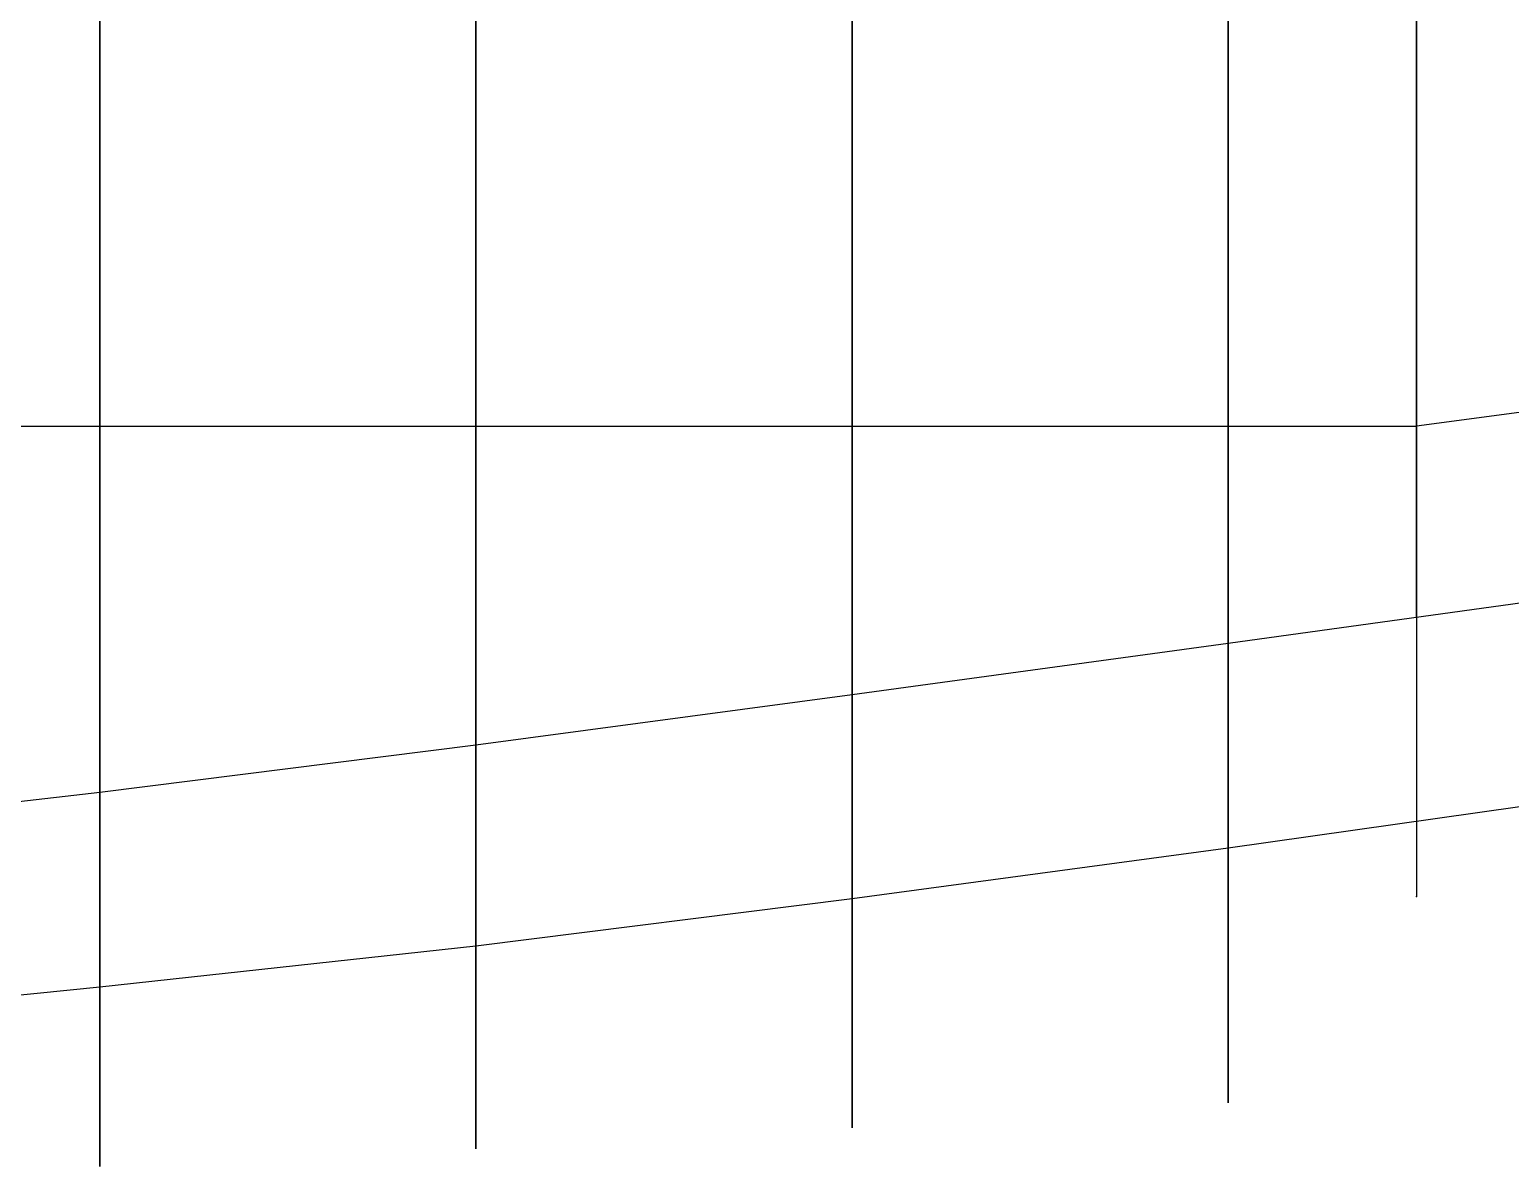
# Model space of a CAD drawing. Extents: x 0 to 100, y -6 to 6.
# Drawn here: x 67.63 to 75.5, y -5.44 to 0.61 of the extents above; entities that cross this region are included whole.
import ezdxf

# ---------------------------------------------------------------- set-up
doc = ezdxf.new("R2010")
doc.units = 0
for name, color, linetype in [('Compartiment', 3, 'CONTINUOUS'), ('Fysiek-dwarsvlak', 5, 'CONTINUOUS'), ('Fysiek-horizontaal-vlak', 5, 'CONTINUOUS'), ('Gereserveerd', 1, 'CONTINUOUS'), ('Lijnenmodel-van-de-romp', 2, 'CONTINUOUS'), ('Speciaal-punt', 8, 'CONTINUOUS'), ('Vlakkenmodel-van-de-romp', 2, 'CONTINUOUS')]:
    doc.layers.add(name, color=color, linetype=linetype)

msp = doc.modelspace()

# ---------------------------------------------------------------- linework, layer by layer
at = {"layer": 'Compartiment'}
for points in [[(68, 4.48138, 5), (68, -4.48138, 5), (68, -4.49133, 5.04165), (68, -4.50752, 5.1076), (68, -4.52326, 5.17001), (68, -4.54015, 5.23569), (68, -4.63512, 5.59794), (68, -4.64741, 5.64401), (68, -4.65782, 5.68222), (68, -4.6688, 5.72143), (68, -4.91027, 6.5658), (68, -4.94442, 6.68766), (68, -4.97729, 6.80604), (68, -5.00944, 6.92291), (68, -5.04144, 7.04023), (68, -5.43537, 8.49022), (68, 5.43537, 8.49022)], [(70, 4.26195, 5), (70, -4.26195, 5), (70, -4.27283, 5.04078), (70, -4.29262, 5.11389), (70, -4.31339, 5.1894), (70, -4.33462, 5.2656), (70, -4.35563, 5.34014), (70, -4.37576, 5.41071), (70, -4.3943, 5.47495), (70, -4.4108, 5.53128), (70, -4.42565, 5.58118), (70, -4.43946, 5.62685), (70, -4.45286, 5.67051), (70, -4.84682, 6.90555), (70, -5.34143, 8.53025), (70, 5.34143, 8.53025)], [(72, 4.01155, 5), (72, -4.01155, 5), (72, -4.02043, 5.0319), (72, -4.07946, 5.23904), (72, -4.09278, 5.28489), (72, -4.10626, 5.33077), (72, -4.12019, 5.37758), (72, -4.13457, 5.42525), (72, -4.14929, 5.47345), (72, -4.16427, 5.52189), (72, -4.17942, 5.57024), (72, -4.19468, 5.61826), (72, -4.21003, 5.66595), (72, -4.2255, 5.71341), (72, -4.2411, 5.76072), (72, -4.25685, 5.80796), (72, -4.27277, 5.8552), (72, -4.28884, 5.90245), (72, -4.30508, 5.94974), (72, -4.32149, 5.99706), (72, -4.33805, 6.04443), (72, -4.35476, 6.09183), (72, -4.37158, 6.13916), (72, -4.38845, 6.18628), (72, -4.43882, 6.32524), (72, -4.45565, 6.37102), (72, -4.4728, 6.41728), (72, -4.4905, 6.46454), (72, -4.50898, 6.51334), (72, -4.52828, 6.56379), (72, -4.54776, 6.61429), (72, -4.56663, 6.66281), (72, -4.58407, 6.70733), (72, -4.59927, 6.74584), (72, -4.61169, 6.77697), (72, -4.62186, 6.80206), (72, -4.63056, 6.8231), (72, -4.63857, 6.84211), (72, -4.6467, 6.86109), (72, -4.69639, 6.97557), (72, -4.7648, 7.18312), (72, -4.76538, 7.18502), (72, -4.75605, 7.15744), (72, -4.75697, 7.16029), (72, -5.16438, 8.37848), (72, -5.17051, 8.39726), (72, -5.17097, 8.39921), (72, -5.17139, 8.40118), (72, -5.17619, 8.41631), (72, -5.22953, 8.57969), (72, 5.22953, 8.57969)], [(74, 3.74078, 5), (74, -3.74078, 5), (74, -3.7525, 5.04175), (74, -3.77654, 5.12586), (74, -3.79734, 5.19755), (74, -3.81499, 5.25756), (74, -3.83021, 5.30851), (74, -3.8439, 5.35345), (74, -3.85695, 5.39547), (74, -3.87024, 5.43762), (74, -3.88449, 5.48233), (74, -3.89964, 5.52939), (74, -3.91544, 5.57794), (74, -3.93167, 5.62714), (74, -3.94808, 5.67613), (74, -3.96448, 5.72424), (74, -3.98091, 5.77156), (74, -3.99746, 5.81839), (74, -4.0142, 5.86499), (74, -4.03123, 5.91165), (74, -4.04861, 5.95856), (74, -4.06627, 6.0056), (74, -4.0841, 6.05252), (74, -4.10202, 6.09912), (74, -4.11993, 6.14515), (74, -4.1378, 6.19054), (74, -4.15583, 6.2357), (74, -4.17429, 6.28121), (74, -4.19346, 6.32761), (74, -4.21359, 6.37548), (74, -4.23477, 6.42494), (74, -4.25625, 6.47443), (74, -4.27713, 6.52197), (74, -4.29645, 6.56556), (74, -4.31331, 6.60322), (74, -4.32707, 6.63361), (74, -4.33831, 6.65808), (74, -4.34792, 6.67862), (74, -4.35678, 6.69723), (74, -4.38621, 6.75813), (74, -4.39736, 6.781), (74, -4.40883, 6.80434), (74, -4.42037, 6.82759), (74, -4.43181, 6.85034), (74, -4.44316, 6.87261), (74, -4.45451, 6.89454), (74, -4.46592, 6.91627), (74, -4.47748, 6.93793), (74, -4.48916, 6.95949), (74, -4.50052, 6.98023), (74, -4.51105, 6.99927), (74, -4.5376, 7.04688), (74, -4.58418, 7.18367), (74, -4.59905, 7.22662), (74, -4.61914, 7.28403), (74, -4.64614, 7.3605), (74, -4.95518, 8.22281), (74, -4.96431, 8.24863), (74, -4.97614, 8.28272), (74, -5.03787, 8.4599), (74, -5.05101, 8.49821), (74, -5.06291, 8.5332), (74, -5.09802, 8.63773), (74, 5.09802, 8.63773)], [(68, 3.44533, 1.75), (68, -3.44533, 1.75), (68, -3.45367, 1.76178), (68, -3.50292, 1.83416), (68, -3.55038, 1.90759), (68, -3.59371, 1.9794), (68, -3.63306, 2.04957), (68, -3.66915, 2.1187), (68, -3.70274, 2.18744), (68, -3.73456, 2.25641), (68, -3.76525, 2.32619), (68, -3.795, 2.3972), (68, -3.82389, 2.46982), (68, -3.852, 2.54441), (68, -3.87942, 2.62135), (68, -3.90614, 2.70054), (68, -3.93174, 2.78005), (68, -3.95573, 2.85749), (68, -3.9776, 2.93046), (68, -3.99685, 2.99656), (68, -4.01312, 3.05389), (68, -4.02662, 3.10262), (68, -4.03769, 3.1434), (68, -4.0467, 3.17689), (68, -4.054, 3.20375), (68, -4.06019, 3.22584), (68, -4.06684, 3.24982), (68, -4.0758, 3.28355), (68, -4.08889, 3.3349), (68, -4.10794, 3.41172), (68, -4.13419, 3.5194), (68, -4.28217, 4.1411), (68, -4.45121, 4.87188), (68, -4.4731, 4.96535), (68, -4.48138, 5), (68, 4.48138, 5)], [(70, 3.19362, 1.75), (70, -3.19362, 1.75), (70, -3.20793, 1.77039), (70, -3.2382, 1.81541), (70, -3.26732, 1.86061), (70, -3.29542, 1.9061), (70, -3.32263, 1.95196), (70, -3.34909, 1.9983), (70, -3.37491, 2.04519), (70, -3.40009, 2.09257), (70, -3.42457, 2.14036), (70, -3.44834, 2.18849), (70, -3.47134, 2.23687), (70, -3.49357, 2.28546), (70, -3.51507, 2.33432), (70, -3.53591, 2.38355), (70, -3.55616, 2.43326), (70, -3.57588, 2.48355), (70, -3.59512, 2.53441), (70, -3.61382, 2.58552), (70, -3.63192, 2.63644), (70, -3.64932, 2.68673), (70, -3.66597, 2.73597), (70, -3.68191, 2.78423), (70, -3.69775, 2.83362), (70, -3.71422, 2.88677), (70, -3.73204, 2.9463), (70, -3.75194, 3.01484), (70, -3.77455, 3.09463), (70, -3.79996, 3.18645), (70, -3.82818, 3.2907), (70, -3.8592, 3.40777), (70, -3.893, 3.53807), (70, -3.92936, 3.6809), (70, -4.21632, 4.82587), (70, -4.23508, 4.89815), (70, -4.25378, 4.96933), (70, -4.26195, 5), (70, 4.26195, 5)], [(72, 2.92668, 1.75), (72, -2.92668, 1.75), (72, -2.93236, 1.75836), (72, -2.96036, 1.80037), (72, -2.9889, 1.84421), (72, -3.0178, 1.88996), (72, -3.04687, 1.93768), (72, -3.07591, 1.98745), (72, -3.10462, 2.03902), (72, -3.13233, 2.09078), (72, -3.15825, 2.14083), (72, -3.1816, 2.18722), (72, -3.2016, 2.22806), (72, -3.21773, 2.26197), (72, -3.23056, 2.28984), (72, -3.24093, 2.31312), (72, -3.24968, 2.33327), (72, -3.25765, 2.35173), (72, -3.26562, 2.37002), (72, -3.27422, 2.38989), (72, -3.28401, 2.41317), (72, -3.29557, 2.44168), (72, -3.30947, 2.47724), (72, -3.32602, 2.52092), (72, -3.34451, 2.57088), (72, -3.36398, 2.62451), (72, -3.38346, 2.67921), (72, -3.40199, 2.73239), (72, -3.41888, 2.78231), (72, -3.43466, 2.83065), (72, -3.4501, 2.87993), (72, -3.46601, 2.9327), (72, -3.48318, 2.99148), (72, -3.50207, 3.05759), (72, -3.52175, 3.12747), (72, -3.58414, 3.35225), (72, -3.59455, 3.39089), (72, -3.60783, 3.4416), (72, -3.90621, 4.60586), (72, -3.94556, 4.75605), (72, -3.97653, 4.87221), (72, -4.00089, 4.96171), (72, -4.01155, 5), (72, 4.01155, 5)], [(74, 2.65352, 1.75), (74, -2.65352, 1.75), (74, -2.66106, 1.76119), (74, -2.68926, 1.80405), (74, -2.71799, 1.84873), (74, -2.74684, 1.89479), (74, -2.77542, 1.94179), (74, -2.8033, 1.98932), (74, -2.83018, 2.03702), (74, -2.85607, 2.08486), (74, -2.88105, 2.13289), (74, -2.90523, 2.18116), (74, -2.9287, 2.22973), (74, -2.95155, 2.27863), (74, -2.9738, 2.32791), (74, -2.99544, 2.37759), (74, -3.0165, 2.42771), (74, -3.03697, 2.4783), (74, -3.05685, 2.52933), (74, -3.07612, 2.58058), (74, -3.09474, 2.63179), (74, -3.11267, 2.68267), (74, -3.12987, 2.73295), (74, -3.14637, 2.78258), (74, -3.16243, 2.8323), (74, -3.17837, 2.88307), (74, -3.1945, 2.93588), (74, -3.21116, 2.99166), (74, -3.22866, 3.05151), (74, -3.24735, 3.11691), (74, -3.26759, 3.18946), (74, -3.28973, 3.27077), (74, -3.31412, 3.36245), (74, -3.34104, 3.46567), (74, -3.58788, 4.4305), (74, -3.62581, 4.57592), (74, -3.66182, 4.71192), (74, -3.69506, 4.83507), (74, -3.72532, 4.94492), (74, -3.74078, 5), (74, 3.74078, 5)], [(68, 0.64564, 0.13156), (68, 0.57499, 0.11229), (68, 0.50429, 0.09324), (68, 0.43399, 0.0745), (68, 0.15001, 0.00003), (68, 0, 0.00001), (68, -0.15001, 0.00003), (68, -0.43399, 0.0745), (68, -0.50429, 0.09324), (68, -0.57499, 0.11229), (68, -0.64564, 0.13156), (68, -0.71626, 0.15111), (68, -0.78687, 0.17098), (68, -0.85749, 0.19121), (68, -0.9281, 0.21183), (68, -0.99861, 0.23285), (68, -1.06884, 0.25425), (68, -1.13867, 0.27602), (68, -1.20793, 0.29815), (68, -1.2766, 0.32065), (68, -1.34505, 0.34371), (68, -1.41377, 0.36753), (68, -1.48326, 0.39231), (68, -1.55399, 0.41828), (68, -1.62635, 0.44563), (68, -1.70032, 0.47451), (68, -1.77573, 0.50509), (68, -1.85246, 0.53751), (68, -1.93037, 0.57192), (68, -2.009, 0.60825), (68, -2.08671, 0.64557), (68, -2.16155, 0.68271), (68, -2.23156, 0.7185), (68, -2.29479, 0.75178), (68, -2.34996, 0.78178), (68, -2.39855, 0.80921), (68, -2.4427, 0.83519), (68, -2.48456, 0.86081), (68, -2.52628, 0.8872), (68, -2.56952, 0.91519), (68, -2.61405, 0.94465), (68, -2.65915, 0.97517), (68, -2.70409, 1.00634), (68, -2.74816, 1.03777), (68, -2.79084, 1.06921), (68, -2.83246, 1.101), (68, -2.87354, 1.13365), (68, -2.91462, 1.16765), (68, -2.95623, 1.2035), (68, -2.99857, 1.24136), (68, -3.04052, 1.28007), (68, -3.08064, 1.31811), (68, -3.11747, 1.35396), (68, -3.14957, 1.38613), (68, -3.1759, 1.41344), (68, -3.19704, 1.43618), (68, -3.21399, 1.45497), (68, -3.22774, 1.47045), (68, -3.23929, 1.48324), (68, -3.24982, 1.49441), (68, -3.26138, 1.50681), (68, -3.27618, 1.52375), (68, -3.29645, 1.54851), (68, -3.32443, 1.58438), (68, -3.36149, 1.63355), (68, -3.40554, 1.6938), (68, -3.44533, 1.75), (68, 3.44533, 1.75)], [(70, 0.61124, 0.14455), (70, 0.55386, 0.12612), (70, 0.49666, 0.10795), (70, 0.14999, 0), (70, 0, -0.00001), (70, -0.14999, 0), (70, -0.49666, 0.10795), (70, -0.55386, 0.12612), (70, -0.61124, 0.14455), (70, -0.66905, 0.16337), (70, -0.72755, 0.18271), (70, -0.78678, 0.20261), (70, -0.84599, 0.22277), (70, -0.90423, 0.24283), (70, -0.96053, 0.2624), (70, -1.01393, 0.28111), (70, -1.06424, 0.29891), (70, -1.11422, 0.31696), (70, -1.1674, 0.33677), (70, -1.22729, 0.35984), (70, -1.29741, 0.38764), (70, -1.38015, 0.42129), (70, -1.47334, 0.46032), (70, -1.57366, 0.50385), (70, -1.6778, 0.55102), (70, -1.78246, 0.60097), (70, -1.88469, 0.6528), (70, -1.98309, 0.70552), (70, -2.0766, 0.75812), (70, -2.16418, 0.80959), (70, -2.24479, 0.8589), (70, -2.31791, 0.90547), (70, -2.38506, 0.95037), (70, -2.44832, 0.99511), (70, -2.50975, 1.04119), (70, -2.57139, 1.09012), (70, -2.63464, 1.1428), (70, -2.6981, 1.19782), (70, -2.75972, 1.25316), (70, -2.81743, 1.30681), (70, -2.86918, 1.35676), (70, -2.91355, 1.4016), (70, -2.95174, 1.44233), (70, -2.9856, 1.48057), (70, -3.01699, 1.51791), (70, -3.04775, 1.55597), (70, -3.07935, 1.596), (70, -3.11167, 1.63791), (70, -3.14421, 1.68124), (70, -3.17646, 1.72555), (70, -3.19362, 1.75), (70, 3.19362, 1.75)], [(72, 0.614, 0.17246), (72, 0.55638, 0.1503), (72, 0.49888, 0.12849), (72, 0.44129, 0.1069), (72, 0.38381, 0.08555), (72, 0.15, -0.00002), (72, 0, 0), (72, -0.15, -0.00002), (72, -0.38381, 0.08555), (72, -0.44129, 0.1069), (72, -0.49888, 0.12849), (72, -0.55638, 0.1503), (72, -0.614, 0.17246), (72, -0.67196, 0.19508), (72, -0.73049, 0.21831), (72, -0.78963, 0.24218), (72, -0.8487, 0.26638), (72, -0.90684, 0.29049), (72, -0.96321, 0.31413), (72, -1.01693, 0.33687), (72, -1.06783, 0.35865), (72, -1.11837, 0.38075), (72, -1.17169, 0.40476), (72, -1.23094, 0.43231), (72, -1.29925, 0.46499), (72, -1.37875, 0.50399), (72, -1.46743, 0.54874), (72, -1.56231, 0.59826), (72, -1.66036, 0.65157), (72, -1.75857, 0.70768), (72, -1.8543, 0.7656), (72, -1.94629, 0.82431), (72, -2.03365, 0.88275), (72, -2.11549, 0.93991), (72, -2.19092, 0.99475), (72, -2.25949, 1.04666), (72, -2.32255, 1.09676), (72, -2.38192, 1.1466), (72, -2.43937, 1.19771), (72, -2.49672, 1.25165), (72, -2.55517, 1.30936), (72, -2.61351, 1.36936), (72, -2.66997, 1.42958), (72, -2.72275, 1.48794), (72, -2.77004, 1.54236), (72, -2.81063, 1.59137), (72, -2.84556, 1.63592), (72, -2.87642, 1.67757), (72, -2.90482, 1.71786), (72, -2.92668, 1.75), (72, 2.92668, 1.75)], [(74, 0.62349, 0.20903), (74, 0.57552, 0.18669), (74, 0.52823, 0.165), (74, 0.48138, 0.14382), (74, 0.43467, 0.123), (74, 0.38787, 0.10237), (74, 0.34106, 0.08197), (74, 0.29587, 0.06242), (74, 0.15, -0.00001), (74, 0, -0.00006), (74, -0.15, -0.00001), (74, -0.29587, 0.06242), (74, -0.34106, 0.08197), (74, -0.38787, 0.10237), (74, -0.43467, 0.123), (74, -0.48138, 0.14382), (74, -0.52823, 0.165), (74, -0.57552, 0.18669), (74, -0.62349, 0.20903), (74, -0.67221, 0.23206), (74, -0.72088, 0.25535), (74, -0.76851, 0.27834), (74, -0.89589, 0.34051), (74, -0.93481, 0.35993), (74, -0.97709, 0.3816), (74, -1.02641, 0.40763), (74, -1.08648, 0.44011), (74, -1.15979, 0.48054), (74, -1.24396, 0.52801), (74, -1.3354, 0.58103), (74, -1.43053, 0.63809), (74, -1.52575, 0.69769), (74, -1.61799, 0.75843), (74, -1.7061, 0.81931), (74, -1.78948, 0.87944), (74, -1.86749, 0.93793), (74, -1.93951, 0.99389), (74, -2.00529, 1.04682), (74, -2.0661, 1.09785), (74, -2.12357, 1.14849), (74, -2.17937, 1.20027), (74, -2.23512, 1.2547), (74, -2.29192, 1.31272), (74, -2.34861, 1.37286), (74, -2.40348, 1.43306), (74, -2.4548, 1.49127), (74, -2.50087, 1.54543), (74, -2.54052, 1.59411), (74, -2.57478, 1.63836), (74, -2.60524, 1.67984), (74, -2.63347, 1.72023), (74, -2.65352, 1.75), (74, 2.65352, 1.75)], [(75, 0.65332, 0.24338), (75, 0.60466, 0.21819), (75, 0.55663, 0.19372), (75, 0.50908, 0.16988), (75, 0.46176, 0.14653), (75, 0.39102, 0.1132), (75, 0.34362, 0.09057), (75, 0.29784, 0.06893), (75, 0.2765, 0.05811), (75, 0.15002, -0.00002), (75, 0, -0.00006), (75, -0.15002, -0.00002), (75, -0.2765, 0.05811), (75, -0.29784, 0.06893), (75, -0.34362, 0.09057), (75, -0.39102, 0.1132), (75, -0.46176, 0.14653), (75, -0.50908, 0.16988), (75, -0.55663, 0.19372), (75, -0.60466, 0.21819), (75, -0.65332, 0.24338), (75, -0.70222, 0.26909), (75, -0.75054, 0.29482), (75, -0.77457, 0.30894), (75, -0.86138, 0.35374), (75, -0.88317, 0.36679), (75, -0.923, 0.38881), (75, -0.96431, 0.41207), (75, -1.01051, 0.4387), (75, -1.065, 0.4708), (75, -1.13057, 0.5102), (75, -1.20711, 0.55724), (75, -1.29195, 0.61084), (75, -1.3819, 0.66964), (75, -1.47381, 0.73229), (75, -1.56474, 0.79747), (75, -1.65283, 0.86398), (75, -1.73661, 0.93012), (75, -1.81469, 0.99411), (75, -1.88566, 1.05417), (75, -1.94831, 1.10868), (75, -2.00265, 1.15737), (75, -2.02194, 1.17675), (75, -2.067, 1.21926), (75, -2.08198, 1.23582), (75, -2.12517, 1.27925), (75, -2.16987, 1.32609), (75, -2.18764, 1.34707), (75, -2.23372, 1.39721), (75, -2.27865, 1.44736), (75, -2.29309, 1.46519), (75, -2.33209, 1.50999), (75, -2.34116, 1.52193), (75, -2.34839, 1.53181), (75, -2.38009, 1.56941), (75, -2.38561, 1.57723), (75, -2.4204, 1.62073), (75, -2.42748, 1.63083), (75, -2.43589, 1.64321), (75, -2.46586, 1.68294), (75, -2.4951, 1.72395), (75, -2.51278, 1.75), (75, 2.51278, 1.75)], [(75, 0.65332, 0.24338), (75, 0.60466, 0.21819), (75, 0.55663, 0.19372), (75, 0.50908, 0.16988), (75, 0.46176, 0.14653), (75, 0.39102, 0.1132), (75, 0.34362, 0.09057), (75, 0.29784, 0.06893), (75, 0.2765, 0.05811), (75, 0.15002, -0.00002), (75, 0, -0.00006), (75, -0.15002, -0.00002), (75, -0.2765, 0.05811), (75, -0.29784, 0.06893), (75, -0.34362, 0.09057), (75, -0.39102, 0.1132), (75, -0.46176, 0.14653), (75, -0.50908, 0.16988), (75, -0.55663, 0.19372), (75, -0.60466, 0.21819), (75, -0.65332, 0.24338), (75, -0.70222, 0.26909), (75, -0.75054, 0.29482), (75, -0.77457, 0.30894), (75, -0.86138, 0.35374), (75, -0.88317, 0.36679), (75, -0.923, 0.38881), (75, -0.96431, 0.41207), (75, -1.01051, 0.4387), (75, -1.065, 0.4708), (75, -1.13057, 0.5102), (75, -1.20711, 0.55724), (75, -1.29195, 0.61084), (75, -1.3819, 0.66964), (75, -1.47381, 0.73229), (75, -1.56474, 0.79747), (75, -1.65283, 0.86398), (75, -1.73661, 0.93012), (75, -1.81469, 0.99411), (75, -1.88566, 1.05417), (75, -1.94831, 1.10868), (75, -2.00265, 1.15737), (75, -2.02194, 1.17675), (75, -2.067, 1.21926), (75, -2.08198, 1.23582), (75, -2.12517, 1.27925), (75, -2.16987, 1.32609), (75, -2.18764, 1.34707), (75, -2.23372, 1.39721), (75, -2.27865, 1.44736), (75, -2.29309, 1.46519), (75, -2.33209, 1.50999), (75, -2.34116, 1.52193), (75, -2.34839, 1.53181), (75, -2.38009, 1.56941), (75, -2.38561, 1.57723), (75, -2.4204, 1.62073), (75, -2.42748, 1.63083), (75, -2.43589, 1.64321), (75, -2.46586, 1.68294), (75, -2.4951, 1.72395), (75, -2.51278, 1.75), (75, 2.51278, 1.75)]]:
    msp.add_polyline3d(points, dxfattribs=at)
at = {"layer": 'Fysiek-dwarsvlak'}
msp.add_polyline3d([(75, 0.63443, 0.2547), (75, 0.58584, 0.22735), (75, 0.53775, 0.20075), (75, 0.48993, 0.17476), (75, 0.44215, 0.14923), (75, 0.39418, 0.12402), (75, 0.34618, 0.09916), (75, 0.29981, 0.07544), (75, 0.25713, 0.05379), (75, 0.15004, -0.00002), (75, 0, -0.00006), (75, -0.15004, -0.00002), (75, -0.25713, 0.05379), (75, -0.29981, 0.07544), (75, -0.34618, 0.09916), (75, -0.39418, 0.12402), (75, -0.44215, 0.14923), (75, -0.48993, 0.17476), (75, -0.53775, 0.20075), (75, -0.58584, 0.22735), (75, -0.63443, 0.2547), (75, -0.68356, 0.28283), (75, -0.73257, 0.3113), (75, -0.78062, 0.33953), (75, -0.82686, 0.36697), (75, -0.87045, 0.39307), (75, -0.91119, 0.41769), (75, -0.95154, 0.44255), (75, -0.99461, 0.46977), (75, -1.04351, 0.5015), (75, -1.10135, 0.53987), (75, -1.17027, 0.58647), (75, -1.24849, 0.64065), (75, -1.33327, 0.70119), (75, -1.42186, 0.76688), (75, -1.5115, 0.83652), (75, -1.59955, 0.90864), (75, -1.68374, 0.9808), (75, -1.76188, 1.0503), (75, -1.8318, 1.11445), (75, -1.89133, 1.17055), (75, -1.9392, 1.21689), (75, -1.97779, 1.25566), (75, -2.01042, 1.29002), (75, -2.04038, 1.32316), (75, -2.07097, 1.35823), (75, -2.10462, 1.39748), (75, -2.14015, 1.43943), (75, -2.17553, 1.48169), (75, -2.20868, 1.52186), (75, -2.23758, 1.55752), (75, -2.26071, 1.58692), (75, -2.27885, 1.61081), (75, -2.2933, 1.63056), (75, -2.30539, 1.64755), (75, -2.31643, 1.66318), (75, -2.33993, 1.69603), (75, -2.35409, 1.71623), (75, -2.37091, 1.74098), (75, -2.37686, 1.75), (75, 2.37686, 1.75)], dxfattribs=at)
at = {"layer": 'Fysiek-horizontaal-vlak'}
for points in [[(50, -4.8562, 1.75), (52, -4.76975, 1.75), (54, -4.6626, 1.75), (56, -4.53849, 1.75), (58, -4.39674, 1.75), (60, -4.24103, 1.75), (62, -4.06989, 1.75), (64, -3.88158, 1.75), (66, -3.6753, 1.75), (68, -3.44533, 1.75), (70, -3.19362, 1.75), (72, -2.92668, 1.75), (74, -2.65352, 1.75), (76, -2.37686, 1.75)], [(60, -5.17519, 5), (62, -5.02838, 5), (64, -4.86413, 5), (66, -4.68245, 5), (68, -4.48138, 5), (70, -4.26195, 5), (72, -4.01155, 5), (74, -3.74078, 5), (76, -3.45724, 5)]]:
    msp.add_polyline3d(points, dxfattribs=at)
at = {"layer": 'Gereserveerd'}
for points in [[(75, 3, 5), (75, 3, 7), (75, -1.5, 7)], [(90, 0.5, 6), (75, -1.5, 7)], [(50, -2, 1.6), (50, -2, 6), (60, -2, 6), (60, -1.5, 7), (75, -1.5, 7)], [(75, -1.5, 7), (75, -4, 7), (75, -4, 9.5)]]:
    msp.add_polyline3d(points, dxfattribs=at)
at = {"layer": 'Lijnenmodel-van-de-romp'}
for points in [[(68, 5.43537, 8.49022), (68, 0, 8.49022)], [(70, 5.34143, 8.53025), (70, 0, 8.53025)], [(72, 5.22953, 8.57969), (72, 0, 8.57969)], [(74, 5.09802, 8.63773), (74, 0, 8.63773)], [(68, 0, 0.00001), (68, 0.15001, 0.00003), (68, 0.43399, 0.0745), (68, 0.50429, 0.09324), (68, 0.57499, 0.11229), (68, 0.64564, 0.13156)], [(70, 0, -0.00001), (70, 0.14999, 0), (70, 0.49666, 0.10795), (70, 0.55386, 0.12612), (70, 0.61124, 0.14455)], [(72, 0, 0), (72, 0.15, -0.00002), (72, 0.38381, 0.08555), (72, 0.44129, 0.1069), (72, 0.49888, 0.12849), (72, 0.55638, 0.1503), (72, 0.614, 0.17246)], [(74, 0, -0.00006), (74, 0.15, -0.00001), (74, 0.29587, 0.06242), (74, 0.34106, 0.08197), (74, 0.38787, 0.10237), (74, 0.43467, 0.123), (74, 0.48138, 0.14382), (74, 0.52823, 0.165), (74, 0.57552, 0.18669), (74, 0.62349, 0.20903)], [(68, 0, 0.00001), (68, -0.15001, 0.00003), (68, -0.43399, 0.0745), (68, -0.50429, 0.09324), (68, -0.57499, 0.11229), (68, -0.64564, 0.13156), (68, -0.71626, 0.15111), (68, -0.78687, 0.17098), (68, -0.85749, 0.19121), (68, -0.9281, 0.21183), (68, -0.99861, 0.23285), (68, -1.06884, 0.25425), (68, -1.13867, 0.27602), (68, -1.20793, 0.29815), (68, -1.2766, 0.32065), (68, -1.34505, 0.34371), (68, -1.41377, 0.36753), (68, -1.48326, 0.39231), (68, -1.55399, 0.41828), (68, -1.62635, 0.44563), (68, -1.70032, 0.47451), (68, -1.77573, 0.50509), (68, -1.85246, 0.53751), (68, -1.93037, 0.57192), (68, -2.009, 0.60825), (68, -2.08671, 0.64557), (68, -2.16155, 0.68271), (68, -2.23156, 0.7185), (68, -2.29479, 0.75178), (68, -2.34996, 0.78178), (68, -2.39855, 0.80921), (68, -2.4427, 0.83519), (68, -2.48456, 0.86081), (68, -2.52628, 0.8872), (68, -2.56952, 0.91519), (68, -2.61405, 0.94465), (68, -2.65915, 0.97517), (68, -2.70409, 1.00634), (68, -2.74816, 1.03777), (68, -2.79084, 1.06921), (68, -2.83246, 1.101), (68, -2.87354, 1.13365), (68, -2.91462, 1.16765), (68, -2.95623, 1.2035), (68, -2.99857, 1.24136), (68, -3.04052, 1.28007), (68, -3.08064, 1.31811), (68, -3.11747, 1.35396), (68, -3.14957, 1.38613), (68, -3.1759, 1.41344), (68, -3.19704, 1.43618), (68, -3.21399, 1.45497), (68, -3.22774, 1.47045), (68, -3.23929, 1.48324), (68, -3.24982, 1.49441), (68, -3.26138, 1.50681), (68, -3.27618, 1.52375), (68, -3.29645, 1.54851), (68, -3.32443, 1.58438), (68, -3.36149, 1.63355), (68, -3.40554, 1.6938), (68, -3.45367, 1.76178), (68, -3.50292, 1.83416), (68, -3.55038, 1.90759), (68, -3.59371, 1.9794), (68, -3.63306, 2.04957), (68, -3.66915, 2.1187), (68, -3.70274, 2.18744), (68, -3.73456, 2.25641), (68, -3.76525, 2.32619), (68, -3.795, 2.3972), (68, -3.82389, 2.46982), (68, -3.852, 2.54441), (68, -3.87942, 2.62135), (68, -3.90614, 2.70054), (68, -3.93174, 2.78005), (68, -3.95573, 2.85749), (68, -3.9776, 2.93046), (68, -3.99685, 2.99656), (68, -4.01312, 3.05389), (68, -4.02662, 3.10262), (68, -4.03769, 3.1434), (68, -4.0467, 3.17689), (68, -4.054, 3.20375), (68, -4.06019, 3.22584), (68, -4.06684, 3.24982), (68, -4.0758, 3.28355), (68, -4.08889, 3.3349), (68, -4.10794, 3.41172), (68, -4.13419, 3.5194), (68, -4.28217, 4.1411), (68, -4.45121, 4.87188), (68, -4.4731, 4.96535), (68, -4.49133, 5.04165), (68, -4.50752, 5.1076), (68, -4.52326, 5.17001), (68, -4.54015, 5.23569), (68, -4.63512, 5.59794), (68, -4.64741, 5.64401), (68, -4.65782, 5.68222), (68, -4.6688, 5.72143), (68, -4.91027, 6.5658), (68, -4.94442, 6.68766), (68, -4.97729, 6.80604), (68, -5.00944, 6.92291), (68, -5.04144, 7.04023), (68, -5.43537, 8.49022), (68, 0, 8.49022)], [(70, 0, -0.00001), (70, -0.14999, 0), (70, -0.49666, 0.10795), (70, -0.55386, 0.12612), (70, -0.61124, 0.14455), (70, -0.66905, 0.16337), (70, -0.72755, 0.18271), (70, -0.78678, 0.20261), (70, -0.84599, 0.22277), (70, -0.90423, 0.24283), (70, -0.96053, 0.2624), (70, -1.01393, 0.28111), (70, -1.06424, 0.29891), (70, -1.11422, 0.31696), (70, -1.1674, 0.33677), (70, -1.22729, 0.35984), (70, -1.29741, 0.38764), (70, -1.38015, 0.42129), (70, -1.47334, 0.46032), (70, -1.57366, 0.50385), (70, -1.6778, 0.55102), (70, -1.78246, 0.60097), (70, -1.88469, 0.6528), (70, -1.98309, 0.70552), (70, -2.0766, 0.75812), (70, -2.16418, 0.80959), (70, -2.24479, 0.8589), (70, -2.31791, 0.90547), (70, -2.38506, 0.95037), (70, -2.44832, 0.99511), (70, -2.50975, 1.04119), (70, -2.57139, 1.09012), (70, -2.63464, 1.1428), (70, -2.6981, 1.19782), (70, -2.75972, 1.25316), (70, -2.81743, 1.30681), (70, -2.86918, 1.35676), (70, -2.91355, 1.4016), (70, -2.95174, 1.44233), (70, -2.9856, 1.48057), (70, -3.01699, 1.51791), (70, -3.04775, 1.55597), (70, -3.07935, 1.596), (70, -3.11167, 1.63791), (70, -3.14421, 1.68124), (70, -3.17646, 1.72555), (70, -3.20793, 1.77039), (70, -3.2382, 1.81541), (70, -3.26732, 1.86061), (70, -3.29542, 1.9061), (70, -3.32263, 1.95196), (70, -3.34909, 1.9983), (70, -3.37491, 2.04519), (70, -3.40009, 2.09257), (70, -3.42457, 2.14036), (70, -3.44834, 2.18849), (70, -3.47134, 2.23687), (70, -3.49357, 2.28546), (70, -3.51507, 2.33432), (70, -3.53591, 2.38355), (70, -3.55616, 2.43326), (70, -3.57588, 2.48355), (70, -3.59512, 2.53441), (70, -3.61382, 2.58552), (70, -3.63192, 2.63644), (70, -3.64932, 2.68673), (70, -3.66597, 2.73597), (70, -3.68191, 2.78423), (70, -3.69775, 2.83362), (70, -3.71422, 2.88677), (70, -3.73204, 2.9463), (70, -3.75194, 3.01484), (70, -3.77455, 3.09463), (70, -3.79996, 3.18645), (70, -3.82818, 3.2907), (70, -3.8592, 3.40777), (70, -3.893, 3.53807), (70, -3.92936, 3.6809), (70, -4.21632, 4.82587), (70, -4.23508, 4.89815), (70, -4.25378, 4.96933), (70, -4.27283, 5.04078), (70, -4.29262, 5.11389), (70, -4.31339, 5.1894), (70, -4.33462, 5.2656), (70, -4.35563, 5.34014), (70, -4.37576, 5.41071), (70, -4.3943, 5.47495), (70, -4.4108, 5.53128), (70, -4.42565, 5.58118), (70, -4.43946, 5.62685), (70, -4.45286, 5.67051), (70, -4.84682, 6.90555), (70, -5.34143, 8.53025), (70, 0, 8.53025)], [(72, 0, 0), (72, -0.15, -0.00002), (72, -0.38381, 0.08555), (72, -0.44129, 0.1069), (72, -0.49888, 0.12849), (72, -0.55638, 0.1503), (72, -0.614, 0.17246), (72, -0.67196, 0.19508), (72, -0.73049, 0.21831), (72, -0.78963, 0.24218), (72, -0.8487, 0.26638), (72, -0.90684, 0.29049), (72, -0.96321, 0.31413), (72, -1.01693, 0.33687), (72, -1.06783, 0.35865), (72, -1.11837, 0.38075), (72, -1.17169, 0.40476), (72, -1.23094, 0.43231), (72, -1.29925, 0.46499), (72, -1.37875, 0.50399), (72, -1.46743, 0.54874), (72, -1.56231, 0.59826), (72, -1.66036, 0.65157), (72, -1.75857, 0.70768), (72, -1.8543, 0.7656), (72, -1.94629, 0.82431), (72, -2.03365, 0.88275), (72, -2.11549, 0.93991), (72, -2.19092, 0.99475), (72, -2.25949, 1.04666), (72, -2.32255, 1.09676), (72, -2.38192, 1.1466), (72, -2.43937, 1.19771), (72, -2.49672, 1.25165), (72, -2.55517, 1.30936), (72, -2.61351, 1.36936), (72, -2.66997, 1.42958), (72, -2.72275, 1.48794), (72, -2.77004, 1.54236), (72, -2.81063, 1.59137), (72, -2.84556, 1.63592), (72, -2.87642, 1.67757), (72, -2.90482, 1.71786), (72, -2.93236, 1.75836), (72, -2.96036, 1.80037), (72, -2.9889, 1.84421), (72, -3.0178, 1.88996), (72, -3.04687, 1.93768), (72, -3.07591, 1.98745), (72, -3.10462, 2.03902), (72, -3.13233, 2.09078), (72, -3.15825, 2.14083), (72, -3.1816, 2.18722), (72, -3.2016, 2.22806), (72, -3.21773, 2.26197), (72, -3.23056, 2.28984), (72, -3.24093, 2.31312), (72, -3.24968, 2.33327), (72, -3.25765, 2.35173), (72, -3.26562, 2.37002), (72, -3.27422, 2.38989), (72, -3.28401, 2.41317), (72, -3.29557, 2.44168), (72, -3.30947, 2.47724), (72, -3.32602, 2.52092), (72, -3.34451, 2.57088), (72, -3.36398, 2.62451), (72, -3.38346, 2.67921), (72, -3.40199, 2.73239), (72, -3.41888, 2.78231), (72, -3.43466, 2.83065), (72, -3.4501, 2.87993), (72, -3.46601, 2.9327), (72, -3.48318, 2.99148), (72, -3.50207, 3.05759), (72, -3.52175, 3.12747), (72, -3.58414, 3.35225), (72, -3.59455, 3.39089), (72, -3.60783, 3.4416), (72, -3.90621, 4.60586), (72, -3.94556, 4.75605), (72, -3.97653, 4.87221), (72, -4.00089, 4.96171), (72, -4.02043, 5.0319), (72, -4.07946, 5.23904), (72, -4.09278, 5.28489), (72, -4.10626, 5.33077), (72, -4.12019, 5.37758), (72, -4.13457, 5.42525), (72, -4.14929, 5.47345), (72, -4.16427, 5.52189), (72, -4.17942, 5.57024), (72, -4.19468, 5.61826), (72, -4.21003, 5.66595), (72, -4.2255, 5.71341), (72, -4.2411, 5.76072), (72, -4.25685, 5.80796), (72, -4.27277, 5.8552), (72, -4.28884, 5.90245), (72, -4.30508, 5.94974), (72, -4.32149, 5.99706), (72, -4.33805, 6.04443), (72, -4.35476, 6.09183), (72, -4.37158, 6.13916), (72, -4.38845, 6.18628), (72, -4.43882, 6.32524), (72, -4.45565, 6.37102), (72, -4.4728, 6.41728), (72, -4.4905, 6.46454), (72, -4.50898, 6.51334), (72, -4.52828, 6.56379), (72, -4.54776, 6.61429), (72, -4.56663, 6.66281), (72, -4.58407, 6.70733), (72, -4.59927, 6.74584), (72, -4.61169, 6.77697), (72, -4.62186, 6.80206), (72, -4.63056, 6.8231), (72, -4.63857, 6.84211), (72, -4.6467, 6.86109), (72, -4.69639, 6.97557), (72, -4.7648, 7.18312), (72, -4.76538, 7.18502), (72, -4.75605, 7.15744), (72, -4.75697, 7.16029), (72, -5.16438, 8.37848), (72, -5.17051, 8.39726), (72, -5.17097, 8.39921), (72, -5.17139, 8.40118), (72, -5.17619, 8.41631), (72, -5.22953, 8.57969), (72, 0, 8.57969)], [(74, 0, -0.00006), (74, -0.15, -0.00001), (74, -0.29587, 0.06242), (74, -0.34106, 0.08197), (74, -0.38787, 0.10237), (74, -0.43467, 0.123), (74, -0.48138, 0.14382), (74, -0.52823, 0.165), (74, -0.57552, 0.18669), (74, -0.62349, 0.20903), (74, -0.67221, 0.23206), (74, -0.72088, 0.25535), (74, -0.76851, 0.27834), (74, -0.89589, 0.34051), (74, -0.93481, 0.35993), (74, -0.97709, 0.3816), (74, -1.02641, 0.40763), (74, -1.08648, 0.44011), (74, -1.15979, 0.48054), (74, -1.24396, 0.52801), (74, -1.3354, 0.58103), (74, -1.43053, 0.63809), (74, -1.52575, 0.69769), (74, -1.61799, 0.75843), (74, -1.7061, 0.81931), (74, -1.78948, 0.87944), (74, -1.86749, 0.93793), (74, -1.93951, 0.99389), (74, -2.00529, 1.04682), (74, -2.0661, 1.09785), (74, -2.12357, 1.14849), (74, -2.17937, 1.20027), (74, -2.23512, 1.2547), (74, -2.29192, 1.31272), (74, -2.34861, 1.37286), (74, -2.40348, 1.43306), (74, -2.4548, 1.49127), (74, -2.50087, 1.54543), (74, -2.54052, 1.59411), (74, -2.57478, 1.63836), (74, -2.60524, 1.67984), (74, -2.63347, 1.72023), (74, -2.66106, 1.76119), (74, -2.68926, 1.80405), (74, -2.71799, 1.84873), (74, -2.74684, 1.89479), (74, -2.77542, 1.94179), (74, -2.8033, 1.98932), (74, -2.83018, 2.03702), (74, -2.85607, 2.08486), (74, -2.88105, 2.13289), (74, -2.90523, 2.18116), (74, -2.9287, 2.22973), (74, -2.95155, 2.27863), (74, -2.9738, 2.32791), (74, -2.99544, 2.37759), (74, -3.0165, 2.42771), (74, -3.03697, 2.4783), (74, -3.05685, 2.52933), (74, -3.07612, 2.58058), (74, -3.09474, 2.63179), (74, -3.11267, 2.68267), (74, -3.12987, 2.73295), (74, -3.14637, 2.78258), (74, -3.16243, 2.8323), (74, -3.17837, 2.88307), (74, -3.1945, 2.93588), (74, -3.21116, 2.99166), (74, -3.22866, 3.05151), (74, -3.24735, 3.11691), (74, -3.26759, 3.18946), (74, -3.28973, 3.27077), (74, -3.31412, 3.36245), (74, -3.34104, 3.46567), (74, -3.58788, 4.4305), (74, -3.62581, 4.57592), (74, -3.66182, 4.71192), (74, -3.69506, 4.83507), (74, -3.72532, 4.94492), (74, -3.7525, 5.04175), (74, -3.77654, 5.12586), (74, -3.79734, 5.19755), (74, -3.81499, 5.25756), (74, -3.83021, 5.30851), (74, -3.8439, 5.35345), (74, -3.85695, 5.39547), (74, -3.87024, 5.43762), (74, -3.88449, 5.48233), (74, -3.89964, 5.52939), (74, -3.91544, 5.57794), (74, -3.93167, 5.62714), (74, -3.94808, 5.67613), (74, -3.96448, 5.72424), (74, -3.98091, 5.77156), (74, -3.99746, 5.81839), (74, -4.0142, 5.86499), (74, -4.03123, 5.91165), (74, -4.04861, 5.95856), (74, -4.06627, 6.0056), (74, -4.0841, 6.05252), (74, -4.10202, 6.09912), (74, -4.11993, 6.14515), (74, -4.1378, 6.19054), (74, -4.15583, 6.2357), (74, -4.17429, 6.28121), (74, -4.19346, 6.32761), (74, -4.21359, 6.37548), (74, -4.23477, 6.42494), (74, -4.25625, 6.47443), (74, -4.27713, 6.52197), (74, -4.29645, 6.56556), (74, -4.31331, 6.60322), (74, -4.32707, 6.63361), (74, -4.33831, 6.65808), (74, -4.34792, 6.67862), (74, -4.35678, 6.69723), (74, -4.38621, 6.75813), (74, -4.39736, 6.781), (74, -4.40883, 6.80434), (74, -4.42037, 6.82759), (74, -4.43181, 6.85034), (74, -4.44316, 6.87261), (74, -4.45451, 6.89454), (74, -4.46592, 6.91627), (74, -4.47748, 6.93793), (74, -4.48916, 6.95949), (74, -4.50052, 6.98023), (74, -4.51105, 6.99927), (74, -4.5376, 7.04688), (74, -4.58418, 7.18367), (74, -4.59905, 7.22662), (74, -4.61914, 7.28403), (74, -4.64614, 7.3605), (74, -4.95518, 8.22281), (74, -4.96431, 8.24863), (74, -4.97614, 8.28272), (74, -5.03787, 8.4599), (74, -5.05101, 8.49821), (74, -5.06291, 8.5332), (74, -5.09802, 8.63773), (74, 0, 8.63773)]]:
    msp.add_polyline3d(points, dxfattribs=at)
at = {"layer": 'Speciaal-punt'}
msp.add_point((75, -4, 9.5), dxfattribs=at)
msp.add_point((75, -4, 9.5), dxfattribs=at)
msp.add_point((75, -4, 9.5), dxfattribs=at)
at = {"layer": 'Vlakkenmodel-van-de-romp'}
for points in [[(68, 5.43537, 8.49022), (68, 0, 8.49022)], [(70, 5.34143, 8.53025), (70, 0, 8.53025)], [(72, 5.22953, 8.57969), (72, 0, 8.57969)], [(74, 5.09802, 8.63773), (74, 0, 8.63773)], [(68, 0, 0.00001), (68, 0.15001, 0.00003), (68, 0.43399, 0.0745), (68, 0.50429, 0.09324), (68, 0.57499, 0.11229), (68, 0.64564, 0.13156)], [(70, 0, -0.00001), (70, 0.14999, 0), (70, 0.49666, 0.10795), (70, 0.55386, 0.12612), (70, 0.61124, 0.14455)], [(72, 0, 0), (72, 0.15, -0.00002), (72, 0.38381, 0.08555), (72, 0.44129, 0.1069), (72, 0.49888, 0.12849), (72, 0.55638, 0.1503), (72, 0.614, 0.17246)], [(74, 0, -0.00006), (74, 0.15, -0.00001), (74, 0.29587, 0.06242), (74, 0.34106, 0.08197), (74, 0.38787, 0.10237), (74, 0.43467, 0.123), (74, 0.48138, 0.14382), (74, 0.52823, 0.165), (74, 0.57552, 0.18669), (74, 0.62349, 0.20903)], [(68, 0, 0.00001), (68, -0.15001, 0.00003), (68, -0.43399, 0.0745), (68, -0.50429, 0.09324), (68, -0.57499, 0.11229), (68, -0.64564, 0.13156), (68, -0.71626, 0.15111), (68, -0.78687, 0.17098), (68, -0.85749, 0.19121), (68, -0.9281, 0.21183), (68, -0.99861, 0.23285), (68, -1.06884, 0.25425), (68, -1.13867, 0.27602), (68, -1.20793, 0.29815), (68, -1.2766, 0.32065), (68, -1.34505, 0.34371), (68, -1.41377, 0.36753), (68, -1.48326, 0.39231), (68, -1.55399, 0.41828), (68, -1.62635, 0.44563), (68, -1.70032, 0.47451), (68, -1.77573, 0.50509), (68, -1.85246, 0.53751), (68, -1.93037, 0.57192), (68, -2.009, 0.60825), (68, -2.08671, 0.64557), (68, -2.16155, 0.68271), (68, -2.23156, 0.7185), (68, -2.29479, 0.75178), (68, -2.34996, 0.78178), (68, -2.39855, 0.80921), (68, -2.4427, 0.83519), (68, -2.48456, 0.86081), (68, -2.52628, 0.8872), (68, -2.56952, 0.91519), (68, -2.61405, 0.94465), (68, -2.65915, 0.97517), (68, -2.70409, 1.00634), (68, -2.74816, 1.03777), (68, -2.79084, 1.06921), (68, -2.83246, 1.101), (68, -2.87354, 1.13365), (68, -2.91462, 1.16765), (68, -2.95623, 1.2035), (68, -2.99857, 1.24136), (68, -3.04052, 1.28007), (68, -3.08064, 1.31811), (68, -3.11747, 1.35396), (68, -3.14957, 1.38613), (68, -3.1759, 1.41344), (68, -3.19704, 1.43618), (68, -3.21399, 1.45497), (68, -3.22774, 1.47045), (68, -3.23929, 1.48324), (68, -3.24982, 1.49441), (68, -3.26138, 1.50681), (68, -3.27618, 1.52375), (68, -3.29645, 1.54851), (68, -3.32443, 1.58438), (68, -3.36149, 1.63355), (68, -3.40554, 1.6938), (68, -3.45367, 1.76178), (68, -3.50292, 1.83416), (68, -3.55038, 1.90759), (68, -3.59371, 1.9794), (68, -3.63306, 2.04957), (68, -3.66915, 2.1187), (68, -3.70274, 2.18744), (68, -3.73456, 2.25641), (68, -3.76525, 2.32619), (68, -3.795, 2.3972), (68, -3.82389, 2.46982), (68, -3.852, 2.54441), (68, -3.87942, 2.62135), (68, -3.90614, 2.70054), (68, -3.93174, 2.78005), (68, -3.95573, 2.85749), (68, -3.9776, 2.93046), (68, -3.99685, 2.99656), (68, -4.01312, 3.05389), (68, -4.02662, 3.10262), (68, -4.03769, 3.1434), (68, -4.0467, 3.17689), (68, -4.054, 3.20375), (68, -4.06019, 3.22584), (68, -4.06684, 3.24982), (68, -4.0758, 3.28355), (68, -4.08889, 3.3349), (68, -4.10794, 3.41172), (68, -4.13419, 3.5194), (68, -4.28217, 4.1411), (68, -4.45121, 4.87188), (68, -4.4731, 4.96535), (68, -4.49133, 5.04165), (68, -4.50752, 5.1076), (68, -4.52326, 5.17001), (68, -4.54015, 5.23569), (68, -4.63512, 5.59794), (68, -4.64741, 5.64401), (68, -4.65782, 5.68222), (68, -4.6688, 5.72143), (68, -4.91027, 6.5658), (68, -4.94442, 6.68766), (68, -4.97729, 6.80604), (68, -5.00944, 6.92291), (68, -5.04144, 7.04023), (68, -5.43537, 8.49022), (68, 0, 8.49022)], [(70, 0, -0.00001), (70, -0.14999, 0), (70, -0.49666, 0.10795), (70, -0.55386, 0.12612), (70, -0.61124, 0.14455), (70, -0.66905, 0.16337), (70, -0.72755, 0.18271), (70, -0.78678, 0.20261), (70, -0.84599, 0.22277), (70, -0.90423, 0.24283), (70, -0.96053, 0.2624), (70, -1.01393, 0.28111), (70, -1.06424, 0.29891), (70, -1.11422, 0.31696), (70, -1.1674, 0.33677), (70, -1.22729, 0.35984), (70, -1.29741, 0.38764), (70, -1.38015, 0.42129), (70, -1.47334, 0.46032), (70, -1.57366, 0.50385), (70, -1.6778, 0.55102), (70, -1.78246, 0.60097), (70, -1.88469, 0.6528), (70, -1.98309, 0.70552), (70, -2.0766, 0.75812), (70, -2.16418, 0.80959), (70, -2.24479, 0.8589), (70, -2.31791, 0.90547), (70, -2.38506, 0.95037), (70, -2.44832, 0.99511), (70, -2.50975, 1.04119), (70, -2.57139, 1.09012), (70, -2.63464, 1.1428), (70, -2.6981, 1.19782), (70, -2.75972, 1.25316), (70, -2.81743, 1.30681), (70, -2.86918, 1.35676), (70, -2.91355, 1.4016), (70, -2.95174, 1.44233), (70, -2.9856, 1.48057), (70, -3.01699, 1.51791), (70, -3.04775, 1.55597), (70, -3.07935, 1.596), (70, -3.11167, 1.63791), (70, -3.14421, 1.68124), (70, -3.17646, 1.72555), (70, -3.20793, 1.77039), (70, -3.2382, 1.81541), (70, -3.26732, 1.86061), (70, -3.29542, 1.9061), (70, -3.32263, 1.95196), (70, -3.34909, 1.9983), (70, -3.37491, 2.04519), (70, -3.40009, 2.09257), (70, -3.42457, 2.14036), (70, -3.44834, 2.18849), (70, -3.47134, 2.23687), (70, -3.49357, 2.28546), (70, -3.51507, 2.33432), (70, -3.53591, 2.38355), (70, -3.55616, 2.43326), (70, -3.57588, 2.48355), (70, -3.59512, 2.53441), (70, -3.61382, 2.58552), (70, -3.63192, 2.63644), (70, -3.64932, 2.68673), (70, -3.66597, 2.73597), (70, -3.68191, 2.78423), (70, -3.69775, 2.83362), (70, -3.71422, 2.88677), (70, -3.73204, 2.9463), (70, -3.75194, 3.01484), (70, -3.77455, 3.09463), (70, -3.79996, 3.18645), (70, -3.82818, 3.2907), (70, -3.8592, 3.40777), (70, -3.893, 3.53807), (70, -3.92936, 3.6809), (70, -4.21632, 4.82587), (70, -4.23508, 4.89815), (70, -4.25378, 4.96933), (70, -4.27283, 5.04078), (70, -4.29262, 5.11389), (70, -4.31339, 5.1894), (70, -4.33462, 5.2656), (70, -4.35563, 5.34014), (70, -4.37576, 5.41071), (70, -4.3943, 5.47495), (70, -4.4108, 5.53128), (70, -4.42565, 5.58118), (70, -4.43946, 5.62685), (70, -4.45286, 5.67051), (70, -4.84682, 6.90555), (70, -5.34143, 8.53025), (70, 0, 8.53025)], [(72, 0, 0), (72, -0.15, -0.00002), (72, -0.38381, 0.08555), (72, -0.44129, 0.1069), (72, -0.49888, 0.12849), (72, -0.55638, 0.1503), (72, -0.614, 0.17246), (72, -0.67196, 0.19508), (72, -0.73049, 0.21831), (72, -0.78963, 0.24218), (72, -0.8487, 0.26638), (72, -0.90684, 0.29049), (72, -0.96321, 0.31413), (72, -1.01693, 0.33687), (72, -1.06783, 0.35865), (72, -1.11837, 0.38075), (72, -1.17169, 0.40476), (72, -1.23094, 0.43231), (72, -1.29925, 0.46499), (72, -1.37875, 0.50399), (72, -1.46743, 0.54874), (72, -1.56231, 0.59826), (72, -1.66036, 0.65157), (72, -1.75857, 0.70768), (72, -1.8543, 0.7656), (72, -1.94629, 0.82431), (72, -2.03365, 0.88275), (72, -2.11549, 0.93991), (72, -2.19092, 0.99475), (72, -2.25949, 1.04666), (72, -2.32255, 1.09676), (72, -2.38192, 1.1466), (72, -2.43937, 1.19771), (72, -2.49672, 1.25165), (72, -2.55517, 1.30936), (72, -2.61351, 1.36936), (72, -2.66997, 1.42958), (72, -2.72275, 1.48794), (72, -2.77004, 1.54236), (72, -2.81063, 1.59137), (72, -2.84556, 1.63592), (72, -2.87642, 1.67757), (72, -2.90482, 1.71786), (72, -2.93236, 1.75836), (72, -2.96036, 1.80037), (72, -2.9889, 1.84421), (72, -3.0178, 1.88996), (72, -3.04687, 1.93768), (72, -3.07591, 1.98745), (72, -3.10462, 2.03902), (72, -3.13233, 2.09078), (72, -3.15825, 2.14083), (72, -3.1816, 2.18722), (72, -3.2016, 2.22806), (72, -3.21773, 2.26197), (72, -3.23056, 2.28984), (72, -3.24093, 2.31312), (72, -3.24968, 2.33327), (72, -3.25765, 2.35173), (72, -3.26562, 2.37002), (72, -3.27422, 2.38989), (72, -3.28401, 2.41317), (72, -3.29557, 2.44168), (72, -3.30947, 2.47724), (72, -3.32602, 2.52092), (72, -3.34451, 2.57088), (72, -3.36398, 2.62451), (72, -3.38346, 2.67921), (72, -3.40199, 2.73239), (72, -3.41888, 2.78231), (72, -3.43466, 2.83065), (72, -3.4501, 2.87993), (72, -3.46601, 2.9327), (72, -3.48318, 2.99148), (72, -3.50207, 3.05759), (72, -3.52175, 3.12747), (72, -3.58414, 3.35225), (72, -3.59455, 3.39089), (72, -3.60783, 3.4416), (72, -3.90621, 4.60586), (72, -3.94556, 4.75605), (72, -3.97653, 4.87221), (72, -4.00089, 4.96171), (72, -4.02043, 5.0319), (72, -4.07946, 5.23904), (72, -4.09278, 5.28489), (72, -4.10626, 5.33077), (72, -4.12019, 5.37758), (72, -4.13457, 5.42525), (72, -4.14929, 5.47345), (72, -4.16427, 5.52189), (72, -4.17942, 5.57024), (72, -4.19468, 5.61826), (72, -4.21003, 5.66595), (72, -4.2255, 5.71341), (72, -4.2411, 5.76072), (72, -4.25685, 5.80796), (72, -4.27277, 5.8552), (72, -4.28884, 5.90245), (72, -4.30508, 5.94974), (72, -4.32149, 5.99706), (72, -4.33805, 6.04443), (72, -4.35476, 6.09183), (72, -4.37158, 6.13916), (72, -4.38845, 6.18628), (72, -4.43882, 6.32524), (72, -4.45565, 6.37102), (72, -4.4728, 6.41728), (72, -4.4905, 6.46454), (72, -4.50898, 6.51334), (72, -4.52828, 6.56379), (72, -4.54776, 6.61429), (72, -4.56663, 6.66281), (72, -4.58407, 6.70733), (72, -4.59927, 6.74584), (72, -4.61169, 6.77697), (72, -4.62186, 6.80206), (72, -4.63056, 6.8231), (72, -4.63857, 6.84211), (72, -4.6467, 6.86109), (72, -4.69639, 6.97557), (72, -4.7648, 7.18312), (72, -4.76538, 7.18502), (72, -4.75605, 7.15744), (72, -4.75697, 7.16029), (72, -5.16438, 8.37848), (72, -5.17051, 8.39726), (72, -5.17097, 8.39921), (72, -5.17139, 8.40118), (72, -5.17619, 8.41631), (72, -5.22953, 8.57969), (72, 0, 8.57969)], [(74, 0, -0.00006), (74, -0.15, -0.00001), (74, -0.29587, 0.06242), (74, -0.34106, 0.08197), (74, -0.38787, 0.10237), (74, -0.43467, 0.123), (74, -0.48138, 0.14382), (74, -0.52823, 0.165), (74, -0.57552, 0.18669), (74, -0.62349, 0.20903), (74, -0.67221, 0.23206), (74, -0.72088, 0.25535), (74, -0.76851, 0.27834), (74, -0.89589, 0.34051), (74, -0.93481, 0.35993), (74, -0.97709, 0.3816), (74, -1.02641, 0.40763), (74, -1.08648, 0.44011), (74, -1.15979, 0.48054), (74, -1.24396, 0.52801), (74, -1.3354, 0.58103), (74, -1.43053, 0.63809), (74, -1.52575, 0.69769), (74, -1.61799, 0.75843), (74, -1.7061, 0.81931), (74, -1.78948, 0.87944), (74, -1.86749, 0.93793), (74, -1.93951, 0.99389), (74, -2.00529, 1.04682), (74, -2.0661, 1.09785), (74, -2.12357, 1.14849), (74, -2.17937, 1.20027), (74, -2.23512, 1.2547), (74, -2.29192, 1.31272), (74, -2.34861, 1.37286), (74, -2.40348, 1.43306), (74, -2.4548, 1.49127), (74, -2.50087, 1.54543), (74, -2.54052, 1.59411), (74, -2.57478, 1.63836), (74, -2.60524, 1.67984), (74, -2.63347, 1.72023), (74, -2.66106, 1.76119), (74, -2.68926, 1.80405), (74, -2.71799, 1.84873), (74, -2.74684, 1.89479), (74, -2.77542, 1.94179), (74, -2.8033, 1.98932), (74, -2.83018, 2.03702), (74, -2.85607, 2.08486), (74, -2.88105, 2.13289), (74, -2.90523, 2.18116), (74, -2.9287, 2.22973), (74, -2.95155, 2.27863), (74, -2.9738, 2.32791), (74, -2.99544, 2.37759), (74, -3.0165, 2.42771), (74, -3.03697, 2.4783), (74, -3.05685, 2.52933), (74, -3.07612, 2.58058), (74, -3.09474, 2.63179), (74, -3.11267, 2.68267), (74, -3.12987, 2.73295), (74, -3.14637, 2.78258), (74, -3.16243, 2.8323), (74, -3.17837, 2.88307), (74, -3.1945, 2.93588), (74, -3.21116, 2.99166), (74, -3.22866, 3.05151), (74, -3.24735, 3.11691), (74, -3.26759, 3.18946), (74, -3.28973, 3.27077), (74, -3.31412, 3.36245), (74, -3.34104, 3.46567), (74, -3.58788, 4.4305), (74, -3.62581, 4.57592), (74, -3.66182, 4.71192), (74, -3.69506, 4.83507), (74, -3.72532, 4.94492), (74, -3.7525, 5.04175), (74, -3.77654, 5.12586), (74, -3.79734, 5.19755), (74, -3.81499, 5.25756), (74, -3.83021, 5.30851), (74, -3.8439, 5.35345), (74, -3.85695, 5.39547), (74, -3.87024, 5.43762), (74, -3.88449, 5.48233), (74, -3.89964, 5.52939), (74, -3.91544, 5.57794), (74, -3.93167, 5.62714), (74, -3.94808, 5.67613), (74, -3.96448, 5.72424), (74, -3.98091, 5.77156), (74, -3.99746, 5.81839), (74, -4.0142, 5.86499), (74, -4.03123, 5.91165), (74, -4.04861, 5.95856), (74, -4.06627, 6.0056), (74, -4.0841, 6.05252), (74, -4.10202, 6.09912), (74, -4.11993, 6.14515), (74, -4.1378, 6.19054), (74, -4.15583, 6.2357), (74, -4.17429, 6.28121), (74, -4.19346, 6.32761), (74, -4.21359, 6.37548), (74, -4.23477, 6.42494), (74, -4.25625, 6.47443), (74, -4.27713, 6.52197), (74, -4.29645, 6.56556), (74, -4.31331, 6.60322), (74, -4.32707, 6.63361), (74, -4.33831, 6.65808), (74, -4.34792, 6.67862), (74, -4.35678, 6.69723), (74, -4.38621, 6.75813), (74, -4.39736, 6.781), (74, -4.40883, 6.80434), (74, -4.42037, 6.82759), (74, -4.43181, 6.85034), (74, -4.44316, 6.87261), (74, -4.45451, 6.89454), (74, -4.46592, 6.91627), (74, -4.47748, 6.93793), (74, -4.48916, 6.95949), (74, -4.50052, 6.98023), (74, -4.51105, 6.99927), (74, -4.5376, 7.04688), (74, -4.58418, 7.18367), (74, -4.59905, 7.22662), (74, -4.61914, 7.28403), (74, -4.64614, 7.3605), (74, -4.95518, 8.22281), (74, -4.96431, 8.24863), (74, -4.97614, 8.28272), (74, -5.03787, 8.4599), (74, -5.05101, 8.49821), (74, -5.06291, 8.5332), (74, -5.09802, 8.63773), (74, 0, 8.63773)]]:
    msp.add_polyline3d(points, dxfattribs=at)

doc.saveas('drawing.dxf')
